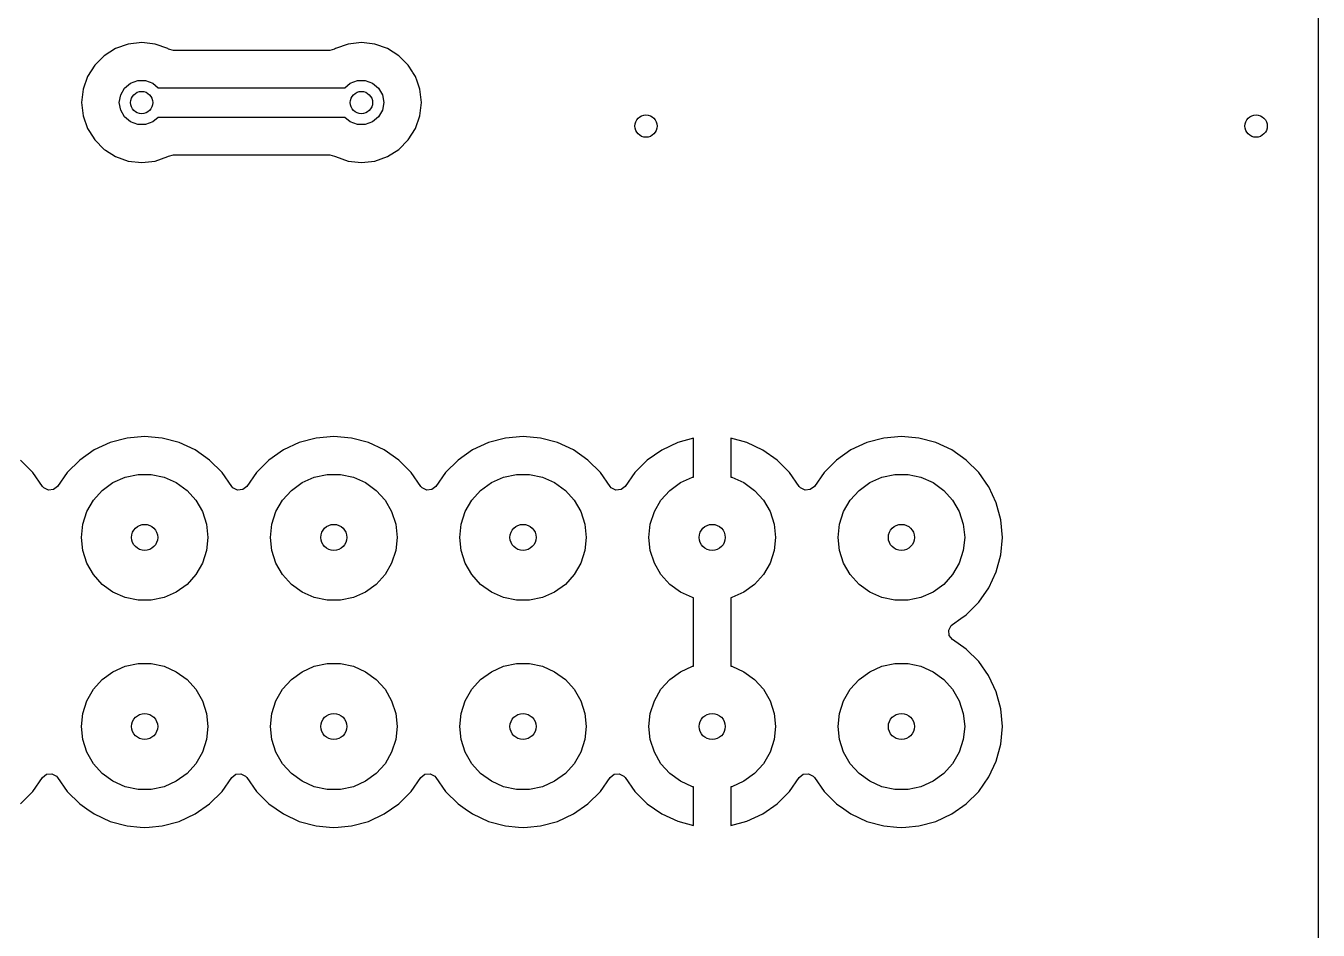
# Model space of a CAD drawing. Extents: x 0.03 to 1.97, y 0.03 to 3.58.
# Drawn here: x 1.287 to 1.97, y 2.692 to 3.171 of the extents above; entities that cross this region are included whole.
import ezdxf

# ---------------------------------------------------------------- set-up
doc = ezdxf.new("R2010")
doc.units = 0
doc.header["$MEASUREMENT"] = 0
doc.layers.add('BLACK', color=7, linetype='CONTINUOUS')

msp = doc.modelspace()

# ---------------------------------------------------------------- linework, layer by layer
at = {"layer": 'BLACK', "linetype": 'CONTINUOUS'}
for p, q in [((1.9703, 3.57541), (1.9703, 0.03459)), ((1.33466, 3.1585), (1.32865, 3.15472)), ((1.34137, 3.16084), (1.33466, 3.1585)), ((1.34843, 3.16164), (1.34137, 3.16084)), ((1.34137, 3.16084), (1.34137, 3.16084)), ((1.35548, 3.16084), (1.34843, 3.16164)), ((1.34843, 3.16164), (1.34843, 3.16164)), ((1.36219, 3.1585), (1.35548, 3.16084)), ((1.35548, 3.16084), (1.35548, 3.16084)), ((1.36258, 3.15825), (1.36219, 3.1585)), ((1.36518, 3.1575), (1.36258, 3.15825)), ((1.44782, 3.1575), (1.36518, 3.1575)), ((1.45041, 3.15825), (1.44782, 3.1575)), ((1.45081, 3.1585), (1.45041, 3.15825)), ((1.45751, 3.16084), (1.45081, 3.1585)), ((1.46457, 3.16164), (1.45751, 3.16084)), ((1.45751, 3.16084), (1.45751, 3.16084)), ((1.47162, 3.16084), (1.46457, 3.16164)), ((1.46457, 3.16164), (1.46457, 3.16164)), ((1.47833, 3.1585), (1.47162, 3.16084)), ((1.47162, 3.16084), (1.47162, 3.16084)), ((1.48434, 3.15472), (1.47833, 3.1585)), ((1.32363, 3.1497), (1.31985, 3.14368)), ((1.32865, 3.15472), (1.32363, 3.1497)), ((1.48936, 3.1497), (1.48434, 3.15472)), ((1.4916, 3.14614), (1.48936, 3.1497)), ((1.31985, 3.14368), (1.31751, 3.13698)), ((1.49183, 3.14577), (1.4916, 3.14614)), ((1.49314, 3.14368), (1.49183, 3.14577)), ((1.494, 3.14124), (1.49314, 3.14368)), ((1.31751, 3.13698), (1.31671, 3.12992)), ((1.31751, 3.13698), (1.31751, 3.13698)), ((1.33733, 3.13396), (1.33938, 3.13751)), ((1.33938, 3.13751), (1.34252, 3.14015)), ((1.34252, 3.14015), (1.34637, 3.14155)), ((1.34637, 3.14155), (1.35048, 3.14155)), ((1.35048, 3.14155), (1.35433, 3.14015)), ((1.35433, 3.14015), (1.35714, 3.1378)), ((1.35714, 3.1378), (1.45586, 3.1378)), ((1.45586, 3.1378), (1.45866, 3.14015)), ((1.45866, 3.14015), (1.46252, 3.14155)), ((1.46252, 3.14155), (1.46662, 3.14155)), ((1.46662, 3.14155), (1.47047, 3.14015)), ((1.47047, 3.14015), (1.47362, 3.13751)), ((1.47362, 3.13751), (1.47567, 3.13396)), ((1.49549, 3.13698), (1.494, 3.14124)), ((1.49628, 3.12992), (1.49549, 3.13698)), ((1.49549, 3.13698), (1.49549, 3.13698)), ((1.31671, 3.12992), (1.31751, 3.12286)), ((1.31671, 3.12992), (1.31671, 3.12992)), ((1.33661, 3.12992), (1.33733, 3.13396)), ((1.33733, 3.12588), (1.33661, 3.12992)), ((1.47567, 3.13396), (1.47638, 3.12992)), ((1.47638, 3.12992), (1.47567, 3.12588)), ((1.49549, 3.12286), (1.49628, 3.12992)), ((1.49628, 3.12992), (1.49628, 3.12992)), ((1.31751, 3.12286), (1.31751, 3.12286)), ((1.31751, 3.12286), (1.31985, 3.11616)), ((1.33938, 3.12233), (1.33733, 3.12588)), ((1.34252, 3.11969), (1.33938, 3.12233)), ((1.35714, 3.12205), (1.35433, 3.11969)), ((1.45586, 3.12205), (1.35714, 3.12205)), ((1.45866, 3.11969), (1.45586, 3.12205)), ((1.47362, 3.12233), (1.47047, 3.11969)), ((1.47567, 3.12588), (1.47362, 3.12233)), ((1.49314, 3.11616), (1.49549, 3.12286)), ((1.49549, 3.12286), (1.49549, 3.12286)), ((1.31985, 3.11616), (1.32079, 3.11466)), ((1.34637, 3.11829), (1.34252, 3.11969)), ((1.35048, 3.11829), (1.34637, 3.11829)), ((1.35433, 3.11969), (1.35048, 3.11829)), ((1.46252, 3.11829), (1.45866, 3.11969)), ((1.46662, 3.11829), (1.46252, 3.11829)), ((1.47047, 3.11969), (1.46662, 3.11829)), ((1.48936, 3.11015), (1.49314, 3.11616)), ((1.32079, 3.11466), (1.32363, 3.11015)), ((1.32363, 3.11015), (1.32865, 3.10513)), ((1.48434, 3.10513), (1.48936, 3.11015)), ((1.32865, 3.10513), (1.32923, 3.10476)), ((1.32923, 3.10476), (1.33466, 3.10135)), ((1.33466, 3.10135), (1.33466, 3.10135)), ((1.33466, 3.10135), (1.34137, 3.099)), ((1.35548, 3.099), (1.36219, 3.10135)), ((1.36219, 3.10135), (1.36222, 3.10137)), ((1.36222, 3.10137), (1.36258, 3.10159)), ((1.36258, 3.10159), (1.36518, 3.10234)), ((1.36518, 3.10234), (1.44782, 3.10234)), ((1.44782, 3.10234), (1.45041, 3.10159)), ((1.45041, 3.10159), (1.45081, 3.10135)), ((1.45081, 3.10135), (1.45081, 3.10135)), ((1.45081, 3.10135), (1.45081, 3.10135)), ((1.45081, 3.10135), (1.45751, 3.099)), ((1.47162, 3.099), (1.47833, 3.10135)), ((1.47833, 3.10135), (1.48434, 3.10513)), ((1.34137, 3.099), (1.34137, 3.099)), ((1.34137, 3.099), (1.34843, 3.09821)), ((1.34843, 3.09821), (1.35548, 3.099)), ((1.34843, 3.09821), (1.34843, 3.09821)), ((1.34843, 3.09821), (1.34843, 3.09821)), ((1.35548, 3.099), (1.35548, 3.099)), ((1.35548, 3.099), (1.35548, 3.099)), ((1.45751, 3.099), (1.45751, 3.099)), ((1.45751, 3.099), (1.46457, 3.09821)), ((1.46457, 3.09821), (1.47162, 3.099)), ((1.46457, 3.09821), (1.46457, 3.09821)), ((1.46457, 3.09821), (1.46457, 3.09821)), ((1.47162, 3.099), (1.47162, 3.099)), ((1.47162, 3.099), (1.47162, 3.099)), ((1.34073, 2.95256), (1.33175, 2.95015)), ((1.35, 2.95337), (1.34073, 2.95256)), ((1.34073, 2.95256), (1.34073, 2.95256)), ((1.35927, 2.95256), (1.35, 2.95337)), ((1.35, 2.95337), (1.35, 2.95337)), ((1.36825, 2.95015), (1.35927, 2.95256)), ((1.35927, 2.95256), (1.35927, 2.95256)), ((1.44073, 2.95256), (1.43175, 2.95015)), ((1.45, 2.95337), (1.44073, 2.95256)), ((1.44073, 2.95256), (1.44073, 2.95256)), ((1.45927, 2.95256), (1.45, 2.95337)), ((1.45, 2.95337), (1.45, 2.95337)), ((1.46825, 2.95015), (1.45927, 2.95256)), ((1.45927, 2.95256), (1.45927, 2.95256)), ((1.54073, 2.95256), (1.53175, 2.95015)), ((1.55, 2.95337), (1.54073, 2.95256)), ((1.54073, 2.95256), (1.54073, 2.95256)), ((1.55927, 2.95256), (1.55, 2.95337)), ((1.55, 2.95337), (1.55, 2.95337)), ((1.56825, 2.95015), (1.55927, 2.95256)), ((1.55927, 2.95256), (1.55927, 2.95256)), ((1.64016, 2.95239), (1.63175, 2.95014)), ((1.64016, 2.93193), (1.64016, 2.95239)), ((1.64016, 2.95239), (1.64016, 2.95239)), ((1.66825, 2.95014), (1.65984, 2.95239)), ((1.65984, 2.95239), (1.65984, 2.93193)), ((1.74073, 2.95256), (1.73175, 2.95015)), ((1.75, 2.95337), (1.74073, 2.95256)), ((1.74073, 2.95256), (1.74073, 2.95256)), ((1.75927, 2.95256), (1.75, 2.95337)), ((1.75, 2.95337), (1.75, 2.95337)), ((1.76825, 2.95015), (1.75927, 2.95256)), ((1.75927, 2.95256), (1.75927, 2.95256)), ((1.32331, 2.94622), (1.31569, 2.94089)), ((1.33175, 2.95015), (1.32331, 2.94622)), ((1.32331, 2.94622), (1.32331, 2.94622)), ((1.33175, 2.95015), (1.33175, 2.95015)), ((1.37669, 2.94622), (1.36825, 2.95015)), ((1.36825, 2.95015), (1.36825, 2.95015)), ((1.36825, 2.95015), (1.36825, 2.95015)), ((1.38431, 2.94089), (1.37669, 2.94622)), ((1.37669, 2.94622), (1.37669, 2.94622)), ((1.37669, 2.94622), (1.37669, 2.94622)), ((1.42331, 2.94622), (1.41569, 2.94089)), ((1.43175, 2.95015), (1.42331, 2.94622)), ((1.42331, 2.94622), (1.42331, 2.94622)), ((1.43175, 2.95015), (1.43175, 2.95015)), ((1.47669, 2.94622), (1.46825, 2.95015)), ((1.46825, 2.95015), (1.46825, 2.95015)), ((1.46825, 2.95015), (1.46825, 2.95015)), ((1.48431, 2.94089), (1.47669, 2.94622)), ((1.47669, 2.94622), (1.47669, 2.94622)), ((1.47669, 2.94622), (1.47669, 2.94622)), ((1.52331, 2.94622), (1.51569, 2.94089)), ((1.53175, 2.95015), (1.52331, 2.94622)), ((1.52331, 2.94622), (1.52331, 2.94622)), ((1.53175, 2.95015), (1.53175, 2.95015)), ((1.57669, 2.94622), (1.56825, 2.95015)), ((1.56825, 2.95015), (1.56825, 2.95015)), ((1.56825, 2.95015), (1.56825, 2.95015)), ((1.58431, 2.94089), (1.57669, 2.94622)), ((1.57669, 2.94622), (1.57669, 2.94622)), ((1.57669, 2.94622), (1.57669, 2.94622)), ((1.62332, 2.9462), (1.61571, 2.94087)), ((1.63175, 2.95014), (1.62332, 2.9462)), ((1.62332, 2.9462), (1.62332, 2.9462)), ((1.63175, 2.95014), (1.63175, 2.95014)), ((1.67668, 2.9462), (1.66825, 2.95014)), ((1.66825, 2.95014), (1.66825, 2.95014)), ((1.68429, 2.94087), (1.67668, 2.9462)), ((1.72331, 2.94622), (1.71569, 2.94089)), ((1.73175, 2.95015), (1.72331, 2.94622)), ((1.72331, 2.94622), (1.72331, 2.94622)), ((1.73175, 2.95015), (1.73175, 2.95015)), ((1.77669, 2.94622), (1.76825, 2.95015)), ((1.76825, 2.95015), (1.76825, 2.95015)), ((1.76825, 2.95015), (1.76825, 2.95015)), ((1.78431, 2.94089), (1.77669, 2.94622)), ((1.77669, 2.94622), (1.77669, 2.94622)), ((1.77669, 2.94622), (1.77669, 2.94622)), ((1.29089, 2.93431), (1.28431, 2.94089)), ((1.31569, 2.94089), (1.30911, 2.93431)), ((1.39089, 2.93431), (1.38431, 2.94089)), ((1.38431, 2.94089), (1.38431, 2.94089)), ((1.41569, 2.94089), (1.40911, 2.93431)), ((1.49089, 2.93431), (1.48431, 2.94089)), ((1.48431, 2.94089), (1.48431, 2.94089)), ((1.51569, 2.94089), (1.50911, 2.93431)), ((1.59089, 2.93431), (1.58431, 2.94089)), ((1.58431, 2.94089), (1.58431, 2.94089)), ((1.61571, 2.94087), (1.60913, 2.93429)), ((1.61571, 2.94087), (1.61571, 2.94087)), ((1.69087, 2.93429), (1.68429, 2.94087)), ((1.71569, 2.94089), (1.70911, 2.93431)), ((1.79089, 2.93431), (1.78431, 2.94089)), ((1.78431, 2.94089), (1.78431, 2.94089)), ((1.296, 2.927), (1.29089, 2.93431)), ((1.30911, 2.93431), (1.304, 2.927)), ((1.33327, 2.92898), (1.33966, 2.93183)), ((1.33966, 2.93183), (1.3465, 2.93328)), ((1.3465, 2.93328), (1.3535, 2.93328)), ((1.3535, 2.93328), (1.36034, 2.93183)), ((1.36034, 2.93183), (1.36673, 2.92898)), ((1.396, 2.927), (1.39089, 2.93431)), ((1.40911, 2.93431), (1.404, 2.927)), ((1.43327, 2.92898), (1.43966, 2.93183)), ((1.43966, 2.93183), (1.4465, 2.93328)), ((1.4465, 2.93328), (1.4535, 2.93328)), ((1.4535, 2.93328), (1.46034, 2.93183)), ((1.46034, 2.93183), (1.46673, 2.92898)), ((1.496, 2.927), (1.49089, 2.93431)), ((1.50911, 2.93431), (1.504, 2.927)), ((1.53327, 2.92898), (1.53966, 2.93183)), ((1.53966, 2.93183), (1.5465, 2.93328)), ((1.5465, 2.93328), (1.5535, 2.93328)), ((1.5535, 2.93328), (1.56034, 2.93183)), ((1.56034, 2.93183), (1.56673, 2.92898)), ((1.59601, 2.92698), (1.59089, 2.93431)), ((1.60913, 2.93429), (1.60401, 2.92698)), ((1.60913, 2.93429), (1.60913, 2.93429)), ((1.63327, 2.92898), (1.63966, 2.93183)), ((1.63966, 2.93183), (1.64016, 2.93193)), ((1.65984, 2.93193), (1.66034, 2.93183)), ((1.66034, 2.93183), (1.66673, 2.92898)), ((1.69599, 2.92698), (1.69087, 2.93429)), ((1.69087, 2.93429), (1.69087, 2.93429)), ((1.70911, 2.93431), (1.70399, 2.92698)), ((1.73327, 2.92898), (1.73966, 2.93183)), ((1.73966, 2.93183), (1.7465, 2.93328)), ((1.7465, 2.93328), (1.7535, 2.93328)), ((1.7535, 2.93328), (1.76034, 2.93183)), ((1.76034, 2.93183), (1.76673, 2.92898)), ((1.79601, 2.92698), (1.79089, 2.93431)), ((1.29666, 2.92624), (1.296, 2.927)), ((1.29911, 2.925), (1.29666, 2.92624)), ((1.30185, 2.92528), (1.29911, 2.925)), ((1.304, 2.927), (1.30185, 2.92528)), ((1.32293, 2.91967), (1.32761, 2.92487)), ((1.32761, 2.92487), (1.33327, 2.92898)), ((1.36673, 2.92898), (1.37239, 2.92487)), ((1.37239, 2.92487), (1.37707, 2.91967)), ((1.39666, 2.92624), (1.396, 2.927)), ((1.39911, 2.925), (1.39666, 2.92624)), ((1.40185, 2.92528), (1.39911, 2.925)), ((1.404, 2.927), (1.40185, 2.92528)), ((1.42293, 2.91967), (1.42761, 2.92487)), ((1.42761, 2.92487), (1.43327, 2.92898)), ((1.46673, 2.92898), (1.47239, 2.92487)), ((1.47239, 2.92487), (1.47707, 2.91967)), ((1.49666, 2.92624), (1.496, 2.927)), ((1.49911, 2.925), (1.49666, 2.92624)), ((1.50185, 2.92528), (1.49911, 2.925)), ((1.504, 2.927), (1.50185, 2.92528)), ((1.52293, 2.91967), (1.52761, 2.92487)), ((1.52761, 2.92487), (1.53327, 2.92898)), ((1.56673, 2.92898), (1.57239, 2.92487)), ((1.57239, 2.92487), (1.57707, 2.91967)), ((1.59667, 2.92622), (1.59601, 2.92698)), ((1.59913, 2.92498), (1.59667, 2.92622)), ((1.60186, 2.92527), (1.59913, 2.92498)), ((1.60401, 2.92698), (1.60186, 2.92527)), ((1.62293, 2.91967), (1.62761, 2.92487)), ((1.62761, 2.92487), (1.63327, 2.92898)), ((1.66673, 2.92898), (1.67239, 2.92487)), ((1.67239, 2.92487), (1.67707, 2.91967)), ((1.69665, 2.92622), (1.69599, 2.92698)), ((1.6991, 2.92498), (1.69665, 2.92622)), ((1.70184, 2.92527), (1.6991, 2.92498)), ((1.70399, 2.92698), (1.70184, 2.92527)), ((1.72293, 2.91967), (1.72761, 2.92487)), ((1.72761, 2.92487), (1.73327, 2.92898)), ((1.76673, 2.92898), (1.77239, 2.92487)), ((1.77239, 2.92487), (1.77707, 2.91967)), ((1.79622, 2.92669), (1.79601, 2.92698)), ((1.80015, 2.91825), (1.79622, 2.92669)), ((1.31943, 2.91361), (1.32293, 2.91967)), ((1.37707, 2.91967), (1.38057, 2.91361)), ((1.41943, 2.91361), (1.42293, 2.91967)), ((1.47707, 2.91967), (1.48057, 2.91361)), ((1.51943, 2.91361), (1.52293, 2.91967)), ((1.57707, 2.91967), (1.58057, 2.91361)), ((1.61943, 2.91361), (1.62293, 2.91967)), ((1.67707, 2.91967), (1.68057, 2.91361)), ((1.71943, 2.91361), (1.72293, 2.91967)), ((1.77707, 2.91967), (1.78057, 2.91361)), ((1.80256, 2.90927), (1.80015, 2.91825)), ((1.31727, 2.90696), (1.31943, 2.91361)), ((1.38057, 2.91361), (1.38273, 2.90696)), ((1.41727, 2.90696), (1.41943, 2.91361)), ((1.48057, 2.91361), (1.48273, 2.90696)), ((1.51727, 2.90696), (1.51943, 2.91361)), ((1.58057, 2.91361), (1.58273, 2.90696)), ((1.61727, 2.90696), (1.61943, 2.91361)), ((1.68057, 2.91361), (1.68273, 2.90696)), ((1.71727, 2.90696), (1.71943, 2.91361)), ((1.78057, 2.91361), (1.78273, 2.90696)), ((1.31654, 2.9), (1.31727, 2.90696)), ((1.38273, 2.90696), (1.38346, 2.9)), ((1.41654, 2.9), (1.41727, 2.90696)), ((1.48273, 2.90696), (1.48346, 2.9)), ((1.51654, 2.9), (1.51727, 2.90696)), ((1.58273, 2.90696), (1.58346, 2.9)), ((1.61654, 2.9), (1.61727, 2.90696)), ((1.68273, 2.90696), (1.68346, 2.9)), ((1.71654, 2.9), (1.71727, 2.90696)), ((1.78273, 2.90696), (1.78346, 2.9)), ((1.80337, 2.9), (1.80256, 2.90927)), ((1.31727, 2.89304), (1.31654, 2.9)), ((1.38346, 2.9), (1.38273, 2.89304)), ((1.41727, 2.89304), (1.41654, 2.9)), ((1.48346, 2.9), (1.48273, 2.89304)), ((1.51727, 2.89304), (1.51654, 2.9)), ((1.58346, 2.9), (1.58273, 2.89304)), ((1.61727, 2.89304), (1.61654, 2.9)), ((1.68346, 2.9), (1.68273, 2.89304)), ((1.71727, 2.89304), (1.71654, 2.9)), ((1.78346, 2.9), (1.78273, 2.89304)), ((1.80256, 2.89073), (1.80337, 2.9)), ((1.31943, 2.88639), (1.31727, 2.89304)), ((1.38273, 2.89304), (1.38057, 2.88639)), ((1.41943, 2.88639), (1.41727, 2.89304)), ((1.48273, 2.89304), (1.48057, 2.88639)), ((1.51943, 2.88639), (1.51727, 2.89304)), ((1.58273, 2.89304), (1.58057, 2.88639)), ((1.61943, 2.88639), (1.61727, 2.89304)), ((1.68273, 2.89304), (1.68057, 2.88639)), ((1.71943, 2.88639), (1.71727, 2.89304)), ((1.78273, 2.89304), (1.78057, 2.88639)), ((1.80015, 2.88175), (1.80256, 2.89073)), ((1.32293, 2.88033), (1.31943, 2.88639)), ((1.38057, 2.88639), (1.37707, 2.88033)), ((1.42293, 2.88033), (1.41943, 2.88639)), ((1.48057, 2.88639), (1.47707, 2.88033)), ((1.52293, 2.88033), (1.51943, 2.88639)), ((1.58057, 2.88639), (1.57707, 2.88033)), ((1.62293, 2.88033), (1.61943, 2.88639)), ((1.68057, 2.88639), (1.67707, 2.88033)), ((1.72293, 2.88033), (1.71943, 2.88639)), ((1.78057, 2.88639), (1.77707, 2.88033)), ((1.32761, 2.87513), (1.32293, 2.88033)), ((1.37707, 2.88033), (1.37239, 2.87513)), ((1.42761, 2.87513), (1.42293, 2.88033)), ((1.47707, 2.88033), (1.47239, 2.87513)), ((1.52761, 2.87513), (1.52293, 2.88033)), ((1.57707, 2.88033), (1.57239, 2.87513)), ((1.62761, 2.87513), (1.62293, 2.88033)), ((1.67707, 2.88033), (1.67239, 2.87513)), ((1.72761, 2.87513), (1.72293, 2.88033)), ((1.77707, 2.88033), (1.77239, 2.87513)), ((1.79622, 2.87331), (1.80015, 2.88175)), ((1.33327, 2.87102), (1.32761, 2.87513)), ((1.33966, 2.86817), (1.33327, 2.87102)), ((1.36673, 2.87102), (1.36034, 2.86817)), ((1.37239, 2.87513), (1.36673, 2.87102)), ((1.43327, 2.87102), (1.42761, 2.87513)), ((1.43966, 2.86817), (1.43327, 2.87102)), ((1.46673, 2.87102), (1.46034, 2.86817)), ((1.47239, 2.87513), (1.46673, 2.87102)), ((1.53327, 2.87102), (1.52761, 2.87513)), ((1.53966, 2.86817), (1.53327, 2.87102)), ((1.56673, 2.87102), (1.56034, 2.86817)), ((1.57239, 2.87513), (1.56673, 2.87102)), ((1.63327, 2.87102), (1.62761, 2.87513)), ((1.63966, 2.86817), (1.63327, 2.87102)), ((1.66673, 2.87102), (1.66034, 2.86817)), ((1.67239, 2.87513), (1.66673, 2.87102)), ((1.73327, 2.87102), (1.72761, 2.87513)), ((1.73966, 2.86817), (1.73327, 2.87102)), ((1.76673, 2.87102), (1.76034, 2.86817)), ((1.77239, 2.87513), (1.76673, 2.87102)), ((1.79089, 2.86569), (1.79622, 2.87331)), ((1.3465, 2.86672), (1.33966, 2.86817)), ((1.3535, 2.86672), (1.3465, 2.86672)), ((1.36034, 2.86817), (1.3535, 2.86672)), ((1.4465, 2.86672), (1.43966, 2.86817)), ((1.4535, 2.86672), (1.4465, 2.86672)), ((1.46034, 2.86817), (1.4535, 2.86672)), ((1.5465, 2.86672), (1.53966, 2.86817)), ((1.5535, 2.86672), (1.5465, 2.86672)), ((1.56034, 2.86817), (1.5535, 2.86672)), ((1.64016, 2.86807), (1.63966, 2.86817)), ((1.64016, 2.83193), (1.64016, 2.86807)), ((1.66034, 2.86817), (1.65984, 2.86807)), ((1.65984, 2.86807), (1.65984, 2.83193)), ((1.7465, 2.86672), (1.73966, 2.86817)), ((1.7535, 2.86672), (1.7465, 2.86672)), ((1.76034, 2.86817), (1.7535, 2.86672)), ((1.78431, 2.85911), (1.79089, 2.86569)), ((1.777, 2.854), (1.78142, 2.85709)), ((1.78142, 2.85709), (1.78431, 2.85911)), ((1.775, 2.85089), (1.77624, 2.85334)), ((1.77528, 2.84815), (1.775, 2.85089)), ((1.77624, 2.85334), (1.777, 2.854)), ((1.777, 2.846), (1.77528, 2.84815)), ((1.78431, 2.84089), (1.777, 2.846)), ((1.79089, 2.83431), (1.78431, 2.84089)), ((1.78431, 2.84089), (1.78431, 2.84089)), ((1.32761, 2.82487), (1.33327, 2.82898)), ((1.33327, 2.82898), (1.33966, 2.83183)), ((1.33966, 2.83183), (1.3465, 2.83328)), ((1.3465, 2.83328), (1.3535, 2.83328)), ((1.3535, 2.83328), (1.36034, 2.83183)), ((1.36034, 2.83183), (1.36673, 2.82898)), ((1.36673, 2.82898), (1.37239, 2.82487)), ((1.42761, 2.82487), (1.43327, 2.82898)), ((1.43327, 2.82898), (1.43966, 2.83183)), ((1.43966, 2.83183), (1.4465, 2.83328)), ((1.4465, 2.83328), (1.4535, 2.83328)), ((1.4535, 2.83328), (1.46034, 2.83183)), ((1.46034, 2.83183), (1.46673, 2.82898)), ((1.46673, 2.82898), (1.47239, 2.82487)), ((1.52761, 2.82487), (1.53327, 2.82898)), ((1.53327, 2.82898), (1.53966, 2.83183)), ((1.53966, 2.83183), (1.5465, 2.83328)), ((1.5465, 2.83328), (1.5535, 2.83328)), ((1.5535, 2.83328), (1.56034, 2.83183)), ((1.56034, 2.83183), (1.56673, 2.82898)), ((1.56673, 2.82898), (1.57239, 2.82487)), ((1.62761, 2.82487), (1.63327, 2.82898)), ((1.63327, 2.82898), (1.63966, 2.83183)), ((1.63966, 2.83183), (1.64016, 2.83193)), ((1.65984, 2.83193), (1.66034, 2.83183)), ((1.66034, 2.83183), (1.66673, 2.82898)), ((1.66673, 2.82898), (1.67239, 2.82487)), ((1.72761, 2.82487), (1.73327, 2.82898)), ((1.73327, 2.82898), (1.73966, 2.83183)), ((1.73966, 2.83183), (1.7465, 2.83328)), ((1.7465, 2.83328), (1.7535, 2.83328)), ((1.7535, 2.83328), (1.76034, 2.83183)), ((1.76034, 2.83183), (1.76673, 2.82898)), ((1.76673, 2.82898), (1.77239, 2.82487)), ((1.79601, 2.82698), (1.79089, 2.83431)), ((1.32293, 2.81967), (1.32761, 2.82487)), ((1.37239, 2.82487), (1.37707, 2.81967)), ((1.42293, 2.81967), (1.42761, 2.82487)), ((1.47239, 2.82487), (1.47707, 2.81967)), ((1.52293, 2.81967), (1.52761, 2.82487)), ((1.57239, 2.82487), (1.57707, 2.81967)), ((1.62293, 2.81967), (1.62761, 2.82487)), ((1.67239, 2.82487), (1.67707, 2.81967)), ((1.72293, 2.81967), (1.72761, 2.82487)), ((1.77239, 2.82487), (1.77707, 2.81967)), ((1.79622, 2.82669), (1.79601, 2.82698)), ((1.80015, 2.81825), (1.79622, 2.82669)), ((1.31943, 2.81361), (1.32293, 2.81967)), ((1.37707, 2.81967), (1.38057, 2.81361)), ((1.41943, 2.81361), (1.42293, 2.81967)), ((1.47707, 2.81967), (1.48057, 2.81361)), ((1.51943, 2.81361), (1.52293, 2.81967)), ((1.57707, 2.81967), (1.58057, 2.81361)), ((1.61943, 2.81361), (1.62293, 2.81967)), ((1.67707, 2.81967), (1.68057, 2.81361)), ((1.71943, 2.81361), (1.72293, 2.81967)), ((1.77707, 2.81967), (1.78057, 2.81361)), ((1.80256, 2.80927), (1.80015, 2.81825)), ((1.31727, 2.80696), (1.31943, 2.81361)), ((1.38057, 2.81361), (1.38273, 2.80696)), ((1.41727, 2.80696), (1.41943, 2.81361)), ((1.48057, 2.81361), (1.48273, 2.80696)), ((1.51727, 2.80696), (1.51943, 2.81361)), ((1.58057, 2.81361), (1.58273, 2.80696)), ((1.61727, 2.80696), (1.61943, 2.81361)), ((1.68057, 2.81361), (1.68273, 2.80696)), ((1.71727, 2.80696), (1.71943, 2.81361)), ((1.78057, 2.81361), (1.78273, 2.80696)), ((1.80337, 2.8), (1.80256, 2.80927)), ((1.31654, 2.8), (1.31727, 2.80696)), ((1.38273, 2.80696), (1.38346, 2.8)), ((1.41654, 2.8), (1.41727, 2.80696)), ((1.48273, 2.80696), (1.48346, 2.8)), ((1.51654, 2.8), (1.51727, 2.80696)), ((1.58273, 2.80696), (1.58346, 2.8)), ((1.61654, 2.8), (1.61727, 2.80696)), ((1.68273, 2.80696), (1.68346, 2.8)), ((1.71654, 2.8), (1.71727, 2.80696)), ((1.78273, 2.80696), (1.78346, 2.8)), ((1.31727, 2.79304), (1.31654, 2.8)), ((1.38346, 2.8), (1.38273, 2.79304)), ((1.41727, 2.79304), (1.41654, 2.8)), ((1.48346, 2.8), (1.48273, 2.79304)), ((1.51727, 2.79304), (1.51654, 2.8)), ((1.58346, 2.8), (1.58273, 2.79304)), ((1.61727, 2.79304), (1.61654, 2.8)), ((1.68346, 2.8), (1.68273, 2.79304)), ((1.71727, 2.79304), (1.71654, 2.8)), ((1.78346, 2.8), (1.78273, 2.79304)), ((1.80256, 2.79073), (1.80337, 2.8)), ((1.31943, 2.78639), (1.31727, 2.79304)), ((1.38273, 2.79304), (1.38057, 2.78639)), ((1.41943, 2.78639), (1.41727, 2.79304)), ((1.48273, 2.79304), (1.48057, 2.78639)), ((1.51943, 2.78639), (1.51727, 2.79304)), ((1.58273, 2.79304), (1.58057, 2.78639)), ((1.61943, 2.78639), (1.61727, 2.79304)), ((1.68273, 2.79304), (1.68057, 2.78639)), ((1.71943, 2.78639), (1.71727, 2.79304)), ((1.78273, 2.79304), (1.78057, 2.78639)), ((1.80015, 2.78175), (1.80256, 2.79073)), ((1.32293, 2.78033), (1.31943, 2.78639)), ((1.32761, 2.77513), (1.32293, 2.78033)), ((1.37707, 2.78033), (1.37239, 2.77513)), ((1.38057, 2.78639), (1.37707, 2.78033)), ((1.42293, 2.78033), (1.41943, 2.78639)), ((1.42761, 2.77513), (1.42293, 2.78033)), ((1.47707, 2.78033), (1.47239, 2.77513)), ((1.48057, 2.78639), (1.47707, 2.78033)), ((1.52293, 2.78033), (1.51943, 2.78639)), ((1.52761, 2.77513), (1.52293, 2.78033)), ((1.57707, 2.78033), (1.57239, 2.77513)), ((1.58057, 2.78639), (1.57707, 2.78033)), ((1.62293, 2.78033), (1.61943, 2.78639)), ((1.62761, 2.77513), (1.62293, 2.78033)), ((1.67707, 2.78033), (1.67239, 2.77513)), ((1.68057, 2.78639), (1.67707, 2.78033)), ((1.72293, 2.78033), (1.71943, 2.78639)), ((1.72761, 2.77513), (1.72293, 2.78033)), ((1.77707, 2.78033), (1.77239, 2.77513)), ((1.78057, 2.78639), (1.77707, 2.78033)), ((1.79622, 2.77331), (1.80015, 2.78175)), ((1.296, 2.773), (1.29815, 2.77472)), ((1.29815, 2.77472), (1.30089, 2.775)), ((1.30089, 2.775), (1.30334, 2.77376)), ((1.30334, 2.77376), (1.304, 2.773)), ((1.33327, 2.77102), (1.32761, 2.77513)), ((1.37239, 2.77513), (1.36673, 2.77102)), ((1.396, 2.773), (1.39815, 2.77472)), ((1.39815, 2.77472), (1.40089, 2.775)), ((1.40089, 2.775), (1.40334, 2.77376)), ((1.40334, 2.77376), (1.404, 2.773)), ((1.43327, 2.77102), (1.42761, 2.77513)), ((1.47239, 2.77513), (1.46673, 2.77102)), ((1.496, 2.773), (1.49815, 2.77472)), ((1.49815, 2.77472), (1.50089, 2.775)), ((1.50089, 2.775), (1.50334, 2.77376)), ((1.50334, 2.77376), (1.504, 2.773)), ((1.53327, 2.77102), (1.52761, 2.77513)), ((1.57239, 2.77513), (1.56673, 2.77102)), ((1.59601, 2.77302), (1.59816, 2.77473)), ((1.59816, 2.77473), (1.6009, 2.77502)), ((1.6009, 2.77502), (1.60335, 2.77378)), ((1.60335, 2.77378), (1.60401, 2.77302)), ((1.63327, 2.77102), (1.62761, 2.77513)), ((1.67239, 2.77513), (1.66673, 2.77102)), ((1.69599, 2.77302), (1.69814, 2.77473)), ((1.69814, 2.77473), (1.70087, 2.77502)), ((1.70087, 2.77502), (1.70333, 2.77378)), ((1.70333, 2.77378), (1.70399, 2.77302)), ((1.73327, 2.77102), (1.72761, 2.77513)), ((1.77239, 2.77513), (1.76673, 2.77102)), ((1.29089, 2.76569), (1.296, 2.773)), ((1.304, 2.773), (1.30911, 2.76569)), ((1.33966, 2.76817), (1.33327, 2.77102)), ((1.3465, 2.76672), (1.33966, 2.76817)), ((1.3535, 2.76672), (1.3465, 2.76672)), ((1.36034, 2.76817), (1.3535, 2.76672)), ((1.36673, 2.77102), (1.36034, 2.76817)), ((1.39089, 2.76569), (1.396, 2.773)), ((1.404, 2.773), (1.40911, 2.76569)), ((1.43966, 2.76817), (1.43327, 2.77102)), ((1.4465, 2.76672), (1.43966, 2.76817)), ((1.4535, 2.76672), (1.4465, 2.76672)), ((1.46034, 2.76817), (1.4535, 2.76672)), ((1.46673, 2.77102), (1.46034, 2.76817)), ((1.49089, 2.76569), (1.496, 2.773)), ((1.504, 2.773), (1.50911, 2.76569)), ((1.53966, 2.76817), (1.53327, 2.77102)), ((1.5465, 2.76672), (1.53966, 2.76817)), ((1.5535, 2.76672), (1.5465, 2.76672)), ((1.56034, 2.76817), (1.5535, 2.76672)), ((1.56673, 2.77102), (1.56034, 2.76817)), ((1.59089, 2.76569), (1.59601, 2.77302)), ((1.60401, 2.77302), (1.60913, 2.76571)), ((1.63966, 2.76817), (1.63327, 2.77102)), ((1.64016, 2.76807), (1.63966, 2.76817)), ((1.64016, 2.74761), (1.64016, 2.76807)), ((1.66034, 2.76817), (1.65984, 2.76807)), ((1.65984, 2.76807), (1.65984, 2.74761)), ((1.66673, 2.77102), (1.66034, 2.76817)), ((1.69087, 2.76571), (1.69599, 2.77302)), ((1.70399, 2.77302), (1.70911, 2.76569)), ((1.73966, 2.76817), (1.73327, 2.77102)), ((1.7465, 2.76672), (1.73966, 2.76817)), ((1.7535, 2.76672), (1.7465, 2.76672)), ((1.76034, 2.76817), (1.7535, 2.76672)), ((1.76673, 2.77102), (1.76034, 2.76817)), ((1.79089, 2.76569), (1.79622, 2.77331)), ((1.28431, 2.75911), (1.29089, 2.76569)), ((1.30911, 2.76569), (1.30911, 2.76569)), ((1.30911, 2.76569), (1.31569, 2.75911)), ((1.38431, 2.75911), (1.39089, 2.76569)), ((1.40911, 2.76569), (1.40911, 2.76569)), ((1.40911, 2.76569), (1.41569, 2.75911)), ((1.48431, 2.75911), (1.49089, 2.76569)), ((1.50911, 2.76569), (1.50911, 2.76569)), ((1.50911, 2.76569), (1.51569, 2.75911)), ((1.58431, 2.75911), (1.59089, 2.76569)), ((1.60913, 2.76571), (1.61571, 2.75913)), ((1.68429, 2.75913), (1.69087, 2.76571)), ((1.70911, 2.76569), (1.71569, 2.75911)), ((1.78431, 2.75911), (1.79089, 2.76569)), ((1.31569, 2.75911), (1.3195, 2.75645)), ((1.3195, 2.75645), (1.32331, 2.75378)), ((1.32331, 2.75378), (1.32331, 2.75378)), ((1.32331, 2.75378), (1.32331, 2.75378)), ((1.32331, 2.75378), (1.33175, 2.74985)), ((1.36825, 2.74985), (1.37669, 2.75378)), ((1.37669, 2.75378), (1.38431, 2.75911)), ((1.41569, 2.75911), (1.4195, 2.75645)), ((1.4195, 2.75645), (1.42331, 2.75378)), ((1.42331, 2.75378), (1.42331, 2.75378)), ((1.42331, 2.75378), (1.42331, 2.75378)), ((1.42331, 2.75378), (1.43175, 2.74985)), ((1.46825, 2.74985), (1.47669, 2.75378)), ((1.47669, 2.75378), (1.48431, 2.75911)), ((1.51569, 2.75911), (1.5195, 2.75645)), ((1.5195, 2.75645), (1.52331, 2.75378)), ((1.52331, 2.75378), (1.52331, 2.75378)), ((1.52331, 2.75378), (1.52331, 2.75378)), ((1.52331, 2.75378), (1.53175, 2.74985)), ((1.56825, 2.74985), (1.57669, 2.75378)), ((1.57669, 2.75378), (1.58431, 2.75911)), ((1.61571, 2.75913), (1.62332, 2.7538)), ((1.62332, 2.7538), (1.63175, 2.74986)), ((1.66825, 2.74986), (1.67668, 2.7538)), ((1.67668, 2.7538), (1.68429, 2.75913)), ((1.71569, 2.75911), (1.7195, 2.75645)), ((1.7195, 2.75645), (1.72331, 2.75378)), ((1.72331, 2.75378), (1.72331, 2.75378)), ((1.72331, 2.75378), (1.72331, 2.75378)), ((1.72331, 2.75378), (1.73175, 2.74985)), ((1.76825, 2.74985), (1.77669, 2.75378)), ((1.77669, 2.75378), (1.78431, 2.75911)), ((1.33175, 2.74985), (1.34073, 2.74744)), ((1.34073, 2.74744), (1.34768, 2.74683)), ((1.34768, 2.74683), (1.35, 2.74663)), ((1.35, 2.74663), (1.35232, 2.74683)), ((1.35, 2.74663), (1.35, 2.74663)), ((1.35, 2.74663), (1.35, 2.74663)), ((1.35232, 2.74683), (1.35927, 2.74744)), ((1.35927, 2.74744), (1.36825, 2.74985)), ((1.43175, 2.74985), (1.44073, 2.74744)), ((1.44073, 2.74744), (1.44768, 2.74683)), ((1.44768, 2.74683), (1.45, 2.74663)), ((1.45, 2.74663), (1.45232, 2.74683)), ((1.45, 2.74663), (1.45, 2.74663)), ((1.45, 2.74663), (1.45, 2.74663)), ((1.45232, 2.74683), (1.45927, 2.74744)), ((1.45927, 2.74744), (1.46825, 2.74985)), ((1.53175, 2.74985), (1.54073, 2.74744)), ((1.54073, 2.74744), (1.54768, 2.74683)), ((1.54768, 2.74683), (1.55, 2.74663)), ((1.55, 2.74663), (1.55232, 2.74683)), ((1.55, 2.74663), (1.55, 2.74663)), ((1.55, 2.74663), (1.55, 2.74663)), ((1.55232, 2.74683), (1.55927, 2.74744)), ((1.55927, 2.74744), (1.56825, 2.74985)), ((1.63175, 2.74986), (1.63175, 2.74986)), ((1.63175, 2.74986), (1.64016, 2.74761)), ((1.65984, 2.74761), (1.66825, 2.74986)), ((1.66825, 2.74986), (1.66825, 2.74986)), ((1.73175, 2.74985), (1.74073, 2.74744)), ((1.74073, 2.74744), (1.74768, 2.74683)), ((1.74768, 2.74683), (1.75, 2.74663)), ((1.75, 2.74663), (1.75232, 2.74683)), ((1.75, 2.74663), (1.75, 2.74663)), ((1.75, 2.74663), (1.75, 2.74663)), ((1.75232, 2.74683), (1.75927, 2.74744)), ((1.75927, 2.74744), (1.76825, 2.74985))]:
    msp.add_line(p, q, dxfattribs=at)
at = {"layer": 'BLACK'}
for centre, radius in [((1.34843, 3.12992), 0.00591), ((1.46457, 3.12992), 0.00591), ((1.615, 3.11752), 0.00591), ((1.93748, 3.11752), 0.00591), ((1.35, 2.9), 0.00689), ((1.45, 2.9), 0.00689), ((1.55, 2.9), 0.00689), ((1.65, 2.9), 0.00689), ((1.75, 2.9), 0.00689), ((1.35, 2.8), 0.00689), ((1.45, 2.8), 0.00689), ((1.55, 2.8), 0.00689), ((1.65, 2.8), 0.00689), ((1.75, 2.8), 0.00689)]:
    msp.add_circle(centre, radius, dxfattribs=at)

doc.saveas('drawing.dxf')
